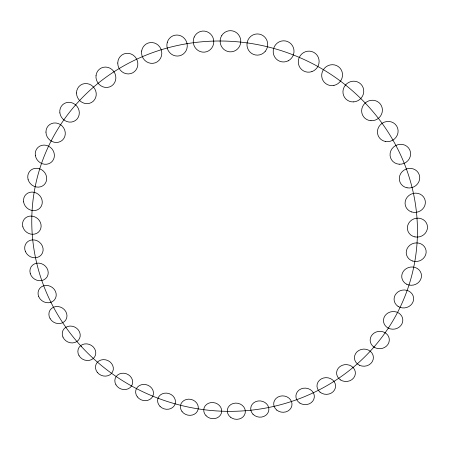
<?xml version="1.0" encoding="UTF-8"?>
<svg xmlns="http://www.w3.org/2000/svg" width="450" height="450" viewBox="0 0 450 450"><rect width="100%" height="100%" fill="white"/><g stroke="black" fill="none" stroke-linecap="round" stroke-linejoin="round"><path stroke-width="0.67" d="M406.806 284.271A9.917 9.118 -11.8 0 0 421.487 275.67A9.917 9.118 -11.8 0 0 406.524 268.436A9.917 9.118 -11.8 0 0 406.806 284.271M412.509 260.994A10.024 9.27 -14.4 0 0 426.06 250.509A10.024 9.27 -14.4 0 0 409.995 245.132A10.024 9.27 -14.4 0 0 412.509 260.994M388.491 328.219A9.697 8.831 -6.8 0 0 402.823 319.973A9.697 8.831 -6.8 0 0 388.108 312.919A9.697 8.831 -6.8 0 0 388.491 328.219M398.042 306.349A9.804 8.972 -9.2 0 0 413.572 299.717A9.804 8.972 -9.2 0 0 399.932 290.829A9.804 8.972 -9.2 0 0 398.042 306.349M359.443 365.248A9.489 8.572 -2.2 0 0 373.399 357.311A9.489 8.572 -2.2 0 0 358.903 350.415A9.489 8.572 -2.2 0 0 359.443 365.248M374.108 347.147A9.591 8.696 -4.5 0 0 389.267 340.796A9.591 8.696 -4.5 0 0 375.829 332.134A9.591 8.696 -4.5 0 0 374.108 347.147M320.001 392.119A9.309 8.353 2.3 0 0 335.374 387.866A9.309 8.353 2.3 0 0 323.466 378.017A9.309 8.353 2.3 0 0 320.001 392.119M340.56 379.946A9.394 8.454 0.1 0 0 355.348 373.826A9.394 8.454 0.1 0 0 342.062 365.366A9.394 8.454 0.1 0 0 340.56 379.946M276.773 410.074A9.169 8.184 6.5 0 0 291.819 405.928A9.169 8.184 6.5 0 0 279.951 396.236A9.169 8.184 6.5 0 0 276.773 410.074M299.897 403.116A9.236 8.263 4.4 0 0 314.325 397.164A9.236 8.263 4.4 0 0 301.146 388.856A9.236 8.263 4.4 0 0 299.897 403.116M230.428 417.139A9.073 8.078 10.7 0 0 245.199 413.049A9.073 8.078 10.7 0 0 233.314 403.453A9.073 8.078 10.7 0 0 230.428 417.139M252.979 414.214A9.118 8.123 8.7 0 0 268.419 411.896A9.118 8.123 8.7 0 0 258.002 401.001A9.118 8.123 8.7 0 0 252.979 414.214M182.036 411.536A9.028 8.021 14.9 0 0 197.499 411.058A9.028 8.021 14.9 0 0 188.522 399.161A9.028 8.021 14.9 0 0 182.036 411.536M206.072 415.749A9.045 8.044 12.8 0 0 221.299 413.449A9.045 8.044 12.8 0 0 210.797 402.621A9.045 8.044 12.8 0 0 206.072 415.749M137.351 396.866A9.034 8.032 19 0 0 152.736 396.36A9.034 8.032 19 0 0 143.589 384.407A9.034 8.032 19 0 0 137.351 396.866M160.014 406.361A9.028 8.021 17 0 0 175.095 404.044A9.028 8.021 17 0 0 164.475 393.204A9.028 8.021 17 0 0 160.014 406.361M97.273 372.291A9.096 8.1 23.2 0 0 112.652 371.728A9.096 8.1 23.2 0 0 103.314 359.623A9.096 8.1 23.2 0 0 97.273 372.291M115.954 384.806A9.056 8.061 21.1 0 0 131.428 386.128A9.056 8.061 21.1 0 0 123.891 373.23A9.056 8.061 21.1 0 0 115.954 384.806M62.932 337.039A9.203 8.224 27.4 0 0 78.401 340.206A9.203 8.224 27.4 0 0 72.377 326.256A9.203 8.224 27.4 0 0 62.932 337.039M79.043 355.691A9.141 8.156 25.3 0 0 94.579 356.991A9.141 8.156 25.3 0 0 86.833 343.873A9.141 8.156 25.3 0 0 79.043 355.691M38.767 296.741A9.354 8.409 31.7 0 0 54.428 299.931A9.354 8.409 31.7 0 0 48.206 285.609A9.354 8.409 31.7 0 0 38.767 296.741M50.13 318.679A9.276 8.308 29.5 0 0 65.807 319.944A9.276 8.308 29.5 0 0 57.853 306.529A9.276 8.308 29.5 0 0 50.13 318.679M25.436 251.606A9.546 8.634 36.2 0 0 41.333 254.818A9.546 8.634 36.2 0 0 34.948 240.058A9.546 8.634 36.2 0 0 25.436 251.606M30.251 273.51A9.444 8.516 33.9 0 0 45.647 278.623A9.444 8.516 33.9 0 0 41.293 263.61A9.444 8.516 33.9 0 0 30.251 273.51M23.602 201.887A9.754 8.904 40.9 0 0 38.751 209.087A9.754 8.904 40.9 0 0 36.332 193.05A9.754 8.904 40.9 0 0 23.602 201.887M22.86 226.873A9.647 8.764 38.5 0 0 38.52 232.093A9.647 8.764 38.5 0 0 34.059 216.574A9.647 8.764 38.5 0 0 22.86 226.873M35.336 155.306A9.973 9.197 45.9 0 0 50.754 162.686A9.973 9.197 45.9 0 0 48.364 146.081A9.973 9.197 45.9 0 0 35.336 155.306M28.102 179.511A9.866 9.045 43.4 0 0 44.044 184.832A9.866 9.045 43.4 0 0 39.532 168.778A9.866 9.045 43.4 0 0 28.102 179.511M59.861 112.888A10.181 9.501 51.5 0 0 75.527 120.448A10.181 9.501 51.5 0 0 73.237 103.297A10.181 9.501 51.5 0 0 59.861 112.888M45.951 132.086A10.08 9.349 48.6 0 0 60.547 141.469A10.08 9.349 48.6 0 0 60.379 124.588A10.08 9.349 48.6 0 0 45.951 132.086M96.047 75.353A10.367 9.793 57.9 0 0 109.654 86.912A10.367 9.793 57.9 0 0 112.033 69.553A10.367 9.793 57.9 0 0 96.047 75.353M76.517 92.987A10.277 9.652 54.5 0 0 91.311 102.606A10.277 9.652 54.5 0 0 91.328 85.191A10.277 9.652 54.5 0 0 76.517 92.987M141.666 51.013A10.502 10.052 65.9 0 0 155.329 62.792A10.502 10.052 65.9 0 0 158.029 45.045A10.502 10.052 65.9 0 0 141.666 51.013M117.759 63.023A10.44 9.928 61.6 0 0 132.688 72.838A10.44 9.928 61.6 0 0 132.964 54.984A10.44 9.928 61.6 0 0 117.759 63.023M194.192 37.046A10.581 10.254 77.5 0 0 204.435 52.144A10.581 10.254 77.5 0 0 211.911 35.646A10.581 10.254 77.5 0 0 194.192 37.046M288.174 60.823A10.603 10.378 -70.1 0 0 289.412 42.525A10.603 10.378 -70.1 0 0 273.223 50.805A10.603 10.378 -70.1 0 0 288.174 60.823M265.185 51.424A10.603 10.367 -83 0 0 259.284 34.116A10.603 10.367 -83 0 0 247.539 48.071A10.603 10.367 -83 0 0 265.185 51.424M221.777 35.483A10.598 10.328 86 0 0 229.933 51.84A10.598 10.328 86 0 0 239.642 36.461A10.598 10.328 86 0 0 221.777 35.483M311.929 71.606A10.598 10.35 -58 0 0 315.669 53.685A10.598 10.35 -58 0 0 298.507 59.704A10.598 10.35 -58 0 0 311.929 71.606M167.304 42.277A10.547 10.164 71 0 0 179.398 55.834A10.547 10.164 71 0 0 184.517 38.537A10.547 10.164 71 0 0 167.304 42.277M353.739 101.886A10.564 10.209 -41.1 0 0 362.171 85.748A10.564 10.209 -41.1 0 0 344.149 87.019A10.564 10.209 -41.1 0 0 353.739 101.886M333.928 85.399A10.586 10.294 -48.4 0 0 340.088 68.203A10.586 10.294 -48.4 0 0 322.307 71.865A10.586 10.294 -48.4 0 0 333.928 85.399M385.335 141.469A10.468 9.99 -30.7 0 0 397.693 128.289A10.468 9.99 -30.7 0 0 380.272 124.881A10.468 9.99 -30.7 0 0 385.335 141.469M370.98 120.718A10.524 10.108 -35.4 0 0 381.493 105.924A10.524 10.108 -35.4 0 0 363.594 104.822A10.524 10.108 -35.4 0 0 370.98 120.718M407.036 187.796A10.322 9.72 -23.3 0 0 419.344 175.067A10.322 9.72 -23.3 0 0 402.154 171.681A10.322 9.72 -23.3 0 0 407.036 187.796M399.195 164.216A10.401 9.861 -26.8 0 0 409.753 149.873A10.401 9.861 -26.8 0 0 392.029 148.719A10.401 9.861 -26.8 0 0 399.195 164.216M411.48 211.905A10.232 9.568 -20.1 0 0 425.267 200.976A10.232 9.568 -20.1 0 0 408.915 195.491A10.232 9.568 -20.1 0 0 411.48 211.905M414.968 236.903A10.131 9.422 -17.1 0 0 427.118 224.662A10.131 9.422 -17.1 0 0 410.203 221.299A10.131 9.422 -17.1 0 0 414.968 236.903M81.484 346.641A193.556 184.427 16.4 0 0 408.099 287.736A193.556 184.427 16.4 0 0 184.241 44.156A193.556 184.427 16.4 0 0 81.484 346.641"/></g></svg>
